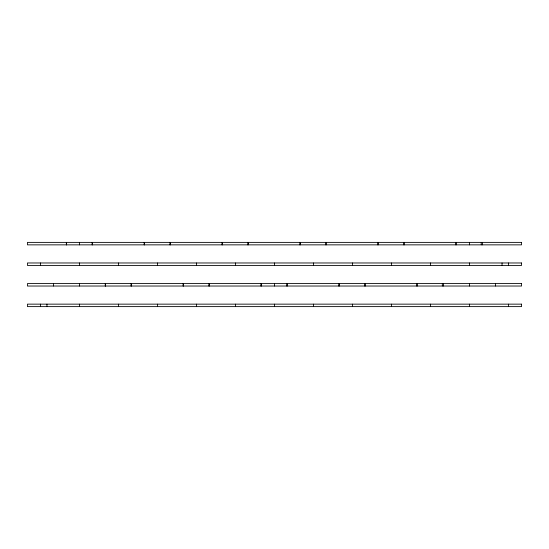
<?xml version="1.0" encoding="UTF-8"?>
<svg xmlns="http://www.w3.org/2000/svg" width="549" height="549" viewBox="0 0 549 549"><rect width="100%" height="100%" fill="white"/><g stroke="black" fill="none" stroke-linecap="round" stroke-linejoin="round"><path stroke-width="0.82" d="M508.546 262.971L508.546 265.442M508.546 304.146L508.546 306.617M502.047 262.971L502.047 265.442M495.548 283.558L495.548 286.029M482.544 242.383L482.544 244.854M481.24 242.383L481.24 244.854M469.539 242.383L469.539 244.854M469.539 262.971L469.539 265.442M469.539 283.558L469.539 286.029M469.539 304.146L469.539 306.617M456.535 242.383L456.535 244.854M455.464 242.383L455.464 244.854M443.537 283.558L443.537 286.029M442.329 283.558L442.329 286.029M430.533 262.971L430.533 265.442M430.533 304.146L430.533 306.617M417.528 283.558L417.528 286.029M416.554 283.558L416.554 286.029M404.524 242.383L404.524 244.854M403.419 242.383L403.419 244.854M391.526 262.971L391.526 265.442M391.526 304.146L391.526 306.617M378.522 242.383L378.522 244.854M377.643 242.383L377.643 244.854M365.517 283.558L365.517 286.029M364.509 283.558L364.509 286.029M352.513 262.971L352.513 265.442M352.513 304.146L352.513 306.617M339.515 283.558L339.515 286.029M338.733 283.558L338.733 286.029M326.511 242.383L326.511 244.854M325.598 242.383L325.598 244.854M313.506 262.971L313.506 265.442M313.506 304.146L313.506 306.617M300.502 242.383L300.502 244.854M299.823 242.383L299.823 244.854M287.504 283.558L287.504 286.029M286.688 283.558L286.688 286.029M274.5 262.971L274.5 265.442M274.5 283.558L274.5 286.029M274.5 304.146L274.5 306.617M261.496 283.558L261.496 286.029M260.912 283.558L260.912 286.029M248.498 242.383L248.498 244.854M247.777 242.383L247.777 244.854M235.494 262.971L235.494 265.442M235.494 304.146L235.494 306.617M222.489 242.383L222.489 244.854M222.002 242.383L222.002 244.854M209.485 283.558L209.485 286.029M208.867 283.558L208.867 286.029M196.487 262.971L196.487 265.442M196.487 304.146L196.487 306.617M183.483 283.558L183.483 286.029M183.092 283.558L183.092 286.029M170.478 242.383L170.478 244.854M169.957 242.383L169.957 244.854M157.474 262.971L157.474 265.442M157.474 304.146L157.474 306.617M144.476 242.383L144.476 244.854M144.181 242.383L144.181 244.854M131.472 283.558L131.472 286.029M131.046 283.558L131.046 286.029M118.467 262.971L118.467 265.442M118.467 304.146L118.467 306.617M105.463 283.558L105.463 286.029M105.271 283.558L105.271 286.029M92.465 242.383L92.465 244.854M92.136 242.383L92.136 244.854M79.461 242.383L79.461 244.854M79.461 262.971L79.461 265.442M79.461 283.558L79.461 286.029M79.461 304.146L79.461 306.617M66.456 242.383L66.456 244.854M66.36 242.383L66.36 244.854M53.452 283.558L53.452 286.029M46.953 304.146L46.953 306.617M40.454 262.971L40.454 265.442M40.454 304.146L40.454 306.617M521.55 242.383L27.45 242.383L27.45 244.854L521.55 244.854L521.55 242.383M521.55 262.971L27.45 262.971L27.45 265.442L521.55 265.442L521.55 262.971M521.55 283.558L27.45 283.558L27.45 286.029L521.55 286.029L521.55 283.558M521.55 304.146L27.45 304.146L27.45 306.617L521.55 306.617L521.55 304.146"/></g></svg>
